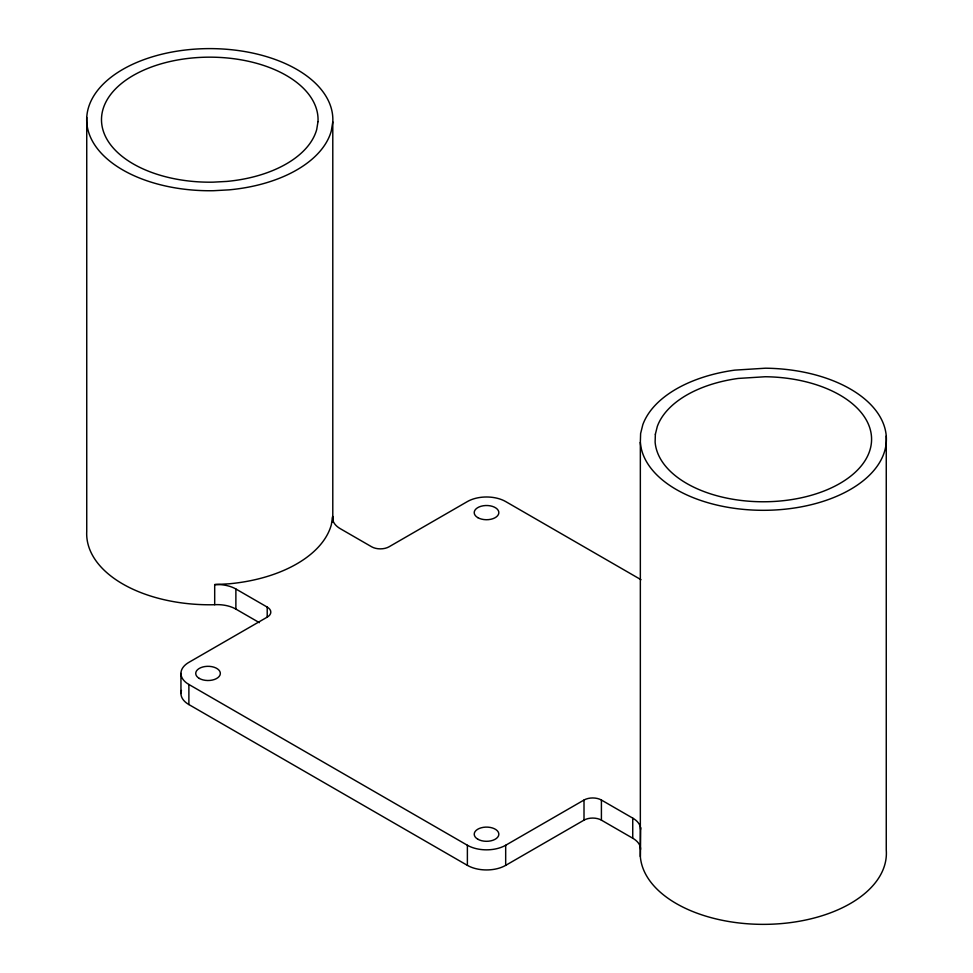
<?xml version="1.0" encoding="UTF-8"?>
<svg xmlns="http://www.w3.org/2000/svg" width="973" height="973" viewBox="0 0 973 973"><rect width="100%" height="100%" fill="white"/><g stroke="black" fill="none" stroke-linecap="round" stroke-linejoin="round"><path stroke-width="1.46" d="M640.343 442.472L640.611 433.544L642.812 424.714A123.085 71.065 0 0 1 734.785 370.129L765.459 368.208A123.085 71.065 0 0 1 886.379 439.005A123.085 71.065 0 0 1 766.298 510.29A123.085 71.065 0 0 1 640.343 442.472L640.343 856.52A123.085 71.065 0 0 0 768.865 924.289A123.085 71.065 0 0 0 886.257 850.086L886.257 436.038M640.343 856.52L640.611 827.5M332.79 121.905L331.331 130.796A123.085 71.065 0 0 1 229.02 189.857L213.634 190.708A123.085 71.065 0 0 1 86.694 120.421A123.085 71.065 0 0 1 211.056 48.614A123.085 71.065 0 0 1 332.79 121.905L332.79 522.306M640.988 579.689L505.68 501.569A27.074 15.629 0 0 0 467.381 501.569L389.054 546.79A12.308 7.103 0 0 1 371.65 546.79L340.319 528.704A26.441 15.264 0 0 1 332.693 516.468L331.331 524.739A123.085 71.065 0 0 1 229.02 583.812L214.692 584.591L214.692 604.695A26.441 15.264 0 0 1 235.88 609.098L259.377 622.659M214.692 584.591A26.441 15.264 0 0 1 235.88 588.993L267.21 607.091A12.308 7.103 0 0 1 267.21 617.137L188.884 662.358A27.074 15.629 0 0 0 188.884 684.469L188.884 704.561L467.381 865.362A27.074 15.629 0 0 0 505.68 865.362L584.007 820.142A12.308 7.103 0 0 1 601.411 820.142L632.742 838.227A26.672 15.398 0 0 1 640.562 849.38M188.884 684.469L467.381 845.257A27.074 15.629 0 0 0 505.68 845.257L584.007 800.037A12.308 7.103 0 0 1 601.411 800.037L632.742 818.123A26.672 15.398 0 0 1 640.562 829.288M214.692 604.695L213.634 604.744A123.085 71.065 0 0 1 86.743 531.489L86.743 117.441M632.742 818.123L632.742 838.227M601.411 800.037L601.411 820.142M584.007 800.037L584.007 820.142M505.68 845.257L505.68 865.362M467.381 845.257L467.381 865.362M332.693 516.468L332.693 522.209M267.21 607.091L267.21 617.137M235.88 588.993L235.88 609.098M180.954 673.413L180.954 693.506M188.884 704.561A27.074 15.629 0 0 1 181.477 690.465M655.364 434.238L655.121 442.083A108.283 62.515 0 0 0 765.933 501.752A108.283 62.515 0 0 0 871.577 439.042A108.283 62.515 0 0 0 765.192 376.746L738.215 378.436A108.283 62.515 0 0 0 657.298 426.466L655.364 434.238M318.001 121.637L316.724 129.458A108.283 62.515 0 0 1 226.709 181.428L213.172 182.158A108.283 62.515 0 0 1 101.496 120.336A108.283 62.515 0 0 1 210.898 57.164A108.283 62.515 0 0 1 318.001 121.637M477.828 839.225A12.308 7.103 0 0 0 498.419 836.05A12.308 7.103 0 0 0 483.35 827.342A12.308 7.103 0 0 0 477.828 839.225M199.331 678.436A12.308 7.103 0 0 0 219.922 675.25A12.308 7.103 0 0 0 204.841 666.554A12.308 7.103 0 0 0 199.331 678.436M477.828 517.648A12.308 7.103 0 0 0 498.419 514.462A12.308 7.103 0 0 0 483.35 505.753A12.308 7.103 0 0 0 477.828 517.648"/></g></svg>
